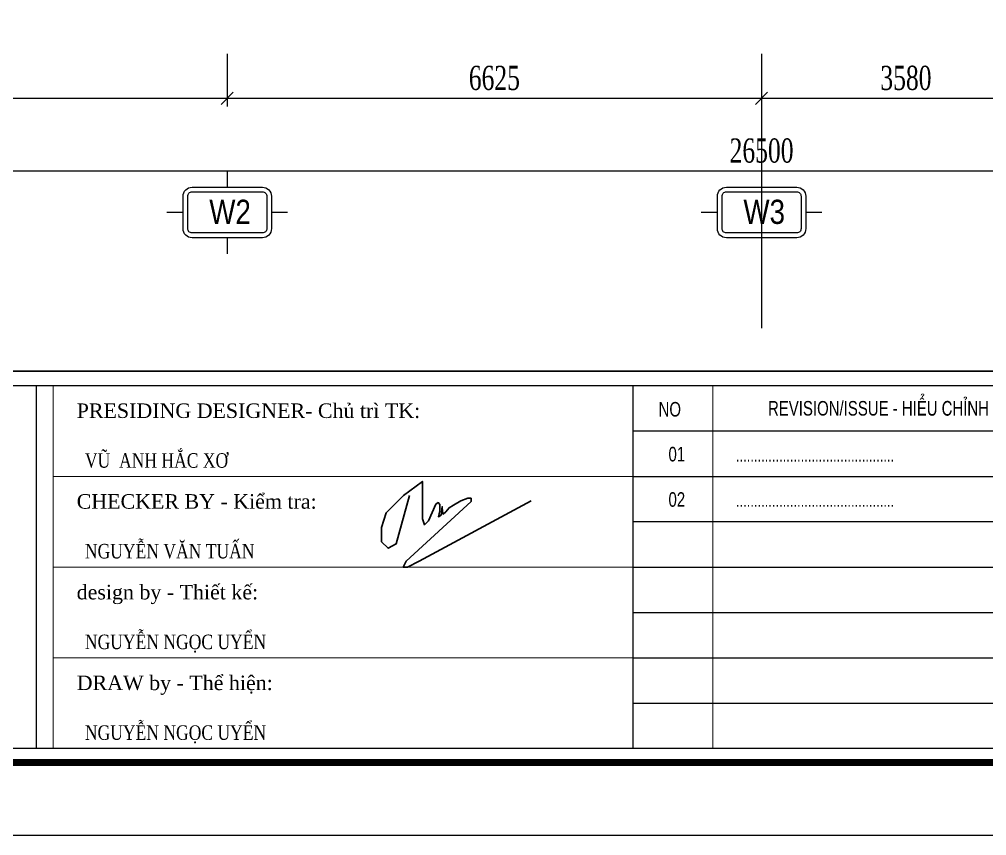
# Model space of a CAD drawing. Header units: inches. Extents: x 315041 to 662841, y -45540 to -35018.
# Drawn here: x 332789.2 to 332909.1, y -36052.2 to -35951 of the extents above; entities that cross this region are included whole.
import ezdxf
from ezdxf.enums import TextEntityAlignment as Align

# ---------------------------------------------------------------- set-up
doc = ezdxf.new("R2010")
doc.units = ezdxf.units.IN
doc.header["$MEASUREMENT"] = 0
for name, color, linetype in [('1', 1, 'Continuous'), ('2', 2, 'Continuous'), ('251', 251, 'Continuous'), ('3', 3, 'Continuous'), ('7', 7, 'Continuous'), ('8', 8, 'Continuous'), ('BAO KHUNG', 31, 'Continuous')]:
    doc.layers.add(name, color=color, linetype=linetype)
doc.layers.add('Cover text', color=7, linetype='Continuous', true_color=0x52370f)
doc.layers.add('S-Hatch', color=8, linetype='Continuous', lineweight=9)
doc.styles.add('hx2', font='VHARIALN.TTF')
doc.styles.add('ST1', font='times.ttf', dxfattribs={"width": 0.7})
doc.styles.add('ST3', font='times.ttf', dxfattribs={"width": 0.8})
doc.styles.get("Standard").update_dxf_attribs({"font": 'VHARIALN.TTF'})
doc.styles.add('style2', font='VHAVANI.TTF')
doc.dimstyles.new('100', dxfattribs={"dimtxt": 3, "dimasz": 1.5, "dimexe": 1, "dimexo": 0, "dimgap": 1, "dimtad": 1, "dimdec": 0, "dimlfac": 100, "dimzin": 0, "dimdsep": 46, "dimtxsty": 'ST1', "dimblk": 'OBLIQUE', "dimcen": 1, "dimdle": 1, "dimclrd": 8, "dimclre": 8, "dimclrt": 3, "dimadec": 0, "dimazin": 0, "dimtfac": 1, "dimtdec": 0, "dimtix": 1, "dimtmove": 1, "dimatfit": 3, "dimfxl": 0, "dimtfill": 1, "dimtolj": 1, "dimtzin": 0, "dimlwd": -1, "dimlwe": -1, "dimarcsym": 1})

# ---------------------------------------------------------------- blocks, each defined once
blk = doc.blocks.new('A$C3be9bcc6')
at = {"layer": '1', "color": 5, "lineweight": 30}
blk.add_lwpolyline([(0.81, 8.89), (-0.84, 2.88), (-1.85, 2.33), (-2.68, 3.13), (-2.68, 4.9), (-2.07, 6.74), (0.04, 8.88), (2.4, 10.63), (2.4, 6), (2.65, 5.25), (3.15, 5.75), (4.09, 7.78), (4.36, 8), (4.55, 7.76), (4.55, 6.96), (4.38, 6.24), (4.73, 6.44), (4.87, 7.5), (4.91, 6.81), (4.96, 6.56), (5.3, 6.85), (5.71, 7.36), (6.26, 7.68), (7.16, 8.21), (8.05, 8.54), (8.45, 8.54), (8.45, 8.14), (0.41, 0.75), (0, 0), (0.54, 0), (2.01, 0.75), (15.87, 8.23)], dxfattribs=at)
blk = doc.blocks.new('A$C75D82031')
at = {"layer": '2', "color": 157, "linetype": 'Continuous'}
blk.add_lwpolyline([(0, 420), (594, 420), (594, 0), (0, 0)], close=True, dxfattribs=at)
at = {"layer": '251', "linetype": 'Continuous'}
for p, q in [((285.8, 50.19), (346.77, 50.19)), ((285.8, 44.56), (346.77, 44.56)), ((285.8, 38.94), (346.77, 38.94)), ((285.8, 33.31), (346.77, 33.31)), ((285.8, 27.69), (346.77, 27.69)), ((285.8, 22.06), (346.77, 22.06)), ((285.8, 16.44), (346.77, 16.44))]:
    blk.add_line(p, q, dxfattribs=at)
at = {"layer": '7', "color": 147, "linetype": 'Continuous'}
blk.add_lwpolyline([(12.33, 57.61), (581.67, 57.61), (581.67, 409.19), (12.33, 409.19)], close=True, dxfattribs=at)
at = {"layer": 'BAO KHUNG', "color": 167, "linetype": 'Continuous', "const_width": 0.871}
blk.add_lwpolyline([(10.59, 9.07), (583.41, 9.07), (583.41, 410.93), (10.59, 410.93)], close=True, dxfattribs=at)
at = {"layer": 'BAO KHUNG', "color": 7}
for points in [[(144.95, 55.81), (285.8, 55.81), (285.8, 10.81), (144.95, 10.81)], [(211.89, 55.81), (474.14, 55.81), (474.14, 10.81), (211.89, 10.81)]]:
    blk.add_lwpolyline(points, close=True, dxfattribs=at)
at = {"layer": 'S-Hatch'}
for p, q in [((213.95, 10.81), (213.95, 55.81)), ((295.73, 55.81), (295.73, 10.81)), ((285.8, 44.56), (213.95, 44.56)), ((285.8, 33.31), (213.95, 33.31)), ((285.8, 22.06), (213.95, 22.06))]:
    blk.add_line(p, q, dxfattribs=at)
blk.add_blockref('A$C3be9bcc6', (257.32, 33.31))
at = {"layer": 'BAO KHUNG', "color": 7, "linetype": 'Continuous', "width": 0.9}
for s, p in [('REVISION/ISSUE - HIÓU CHØNH', (316.27, 53)), ('NO', (290.4, 52.88)), ('01', (291.27, 47.31)), ('02', (291.27, 41.69))]:
    blk.add_text(s, height=1.8, dxfattribs=at).set_placement(p, align=Align.MIDDLE_CENTER)
at = {"layer": 'BAO KHUNG', "color": 7, "linetype": 'Continuous', "style": 'ST3'}
for s, p in [('PRESIDING DESIGNER- Chủ trì TK:', (216.86, 51.8)), ('CHECKER BY - Kiểm tra:', (216.86, 40.55)), ('design by - Thiết kế:', (216.86, 29.3)), ('DRAW by - Thể hiện:', (216.86, 18.05))]:
    blk.add_text(s, height=1.8, dxfattribs=at).set_placement(p)
at = {"layer": 'Cover text', "linetype": 'Continuous', "width": 0.8}
for s, height, style, p in [('VŨ  ANH HẮC XƠ', 1.8, 'ST3', (217.88, 45.63)), ('............................................', 1.5, 'style2', (298.6, 46.4)), ('............................................', 1.5, 'style2', (298.6, 40.78)), ('NGUYỄN VĂN TUẤN', 1.8, 'ST3', (217.88, 34.38)), ('NGUYỄN NGỌC UYỂN', 1.8, 'ST3', (217.88, 23.13)), ('NGUYỄN NGỌC UYỂN', 1.8, 'ST3', (217.88, 11.88))]:
    blk.add_text(s, height=height, dxfattribs=dict(at, style=style)).set_placement(p)
blk = doc.blocks.new('_Oblique')
at = {"color": 0, "linetype": 'ByBlock', "lineweight": -2}
blk.add_line((-0.5, -0.5), (0.5, 0.5), dxfattribs=at)
blk = doc.blocks.new('*D302')
at = {"color": 8, "linetype": 'Continuous', "transparency": 16777216}
for p, q in [((332881.22, -35955.28), (332881.22, -35961.8)), ((332917.02, -35955.28), (332917.02, -35961.8)), ((332918.02, -35960.8), (332880.22, -35960.8))]:
    blk.add_line(p, q, dxfattribs=at)
at = {"layer": 'Defpoints', "color": 0, "transparency": 16777216}
for p in [(332881.22, -35955.28), (332917.02, -35955.28), (332881.22, -35960.8)]:
    blk.add_point(p, dxfattribs=at)
at = {"color": 8, "transparency": 16777216, "xscale": 1.5, "yscale": 1.5, "zscale": 1.5, "rotation": 180}
blk.add_blockref('_Oblique', (332881.22, -35960.8), dxfattribs=at)
at = {"color": 8, "transparency": 16777216, "xscale": 1.5, "yscale": 1.5, "zscale": 1.5}
blk.add_blockref('_Oblique', (332917.02, -35960.8), dxfattribs=at)
at = {"color": 3, "transparency": 16777216, "insert": (332899.12, -35958.28), "char_height": 3, "attachment_point": 5, "style": 'ST1', "bg_fill": 3, "box_fill_scale": 1.25, "bg_fill_color": 256, "bg_fill_true_color": 13158600, "bg_fill_transparency": 16675984}
blk.add_mtext('\\A1;3580', dxfattribs=at)
blk = doc.blocks.new('*D303')
at = {"color": 8, "linetype": 'Continuous', "transparency": 16777216}
for p, q in [((332814.97, -35955.28), (332814.97, -35961.8)), ((332881.22, -35955.28), (332881.22, -35961.8)), ((332882.22, -35960.8), (332813.97, -35960.8))]:
    blk.add_line(p, q, dxfattribs=at)
at = {"layer": 'Defpoints', "color": 0, "transparency": 16777216}
for p in [(332814.97, -35955.28), (332881.22, -35955.28), (332814.97, -35960.8)]:
    blk.add_point(p, dxfattribs=at)
at = {"color": 8, "transparency": 16777216, "xscale": 1.5, "yscale": 1.5, "zscale": 1.5, "rotation": 180}
blk.add_blockref('_Oblique', (332814.97, -35960.8), dxfattribs=at)
at = {"color": 8, "transparency": 16777216, "xscale": 1.5, "yscale": 1.5, "zscale": 1.5}
blk.add_blockref('_Oblique', (332881.22, -35960.8), dxfattribs=at)
at = {"color": 3, "transparency": 16777216, "insert": (332848.09, -35958.28), "char_height": 3, "attachment_point": 5, "style": 'ST1', "bg_fill": 3, "box_fill_scale": 1.25, "bg_fill_color": 256, "bg_fill_true_color": 13158600, "bg_fill_transparency": 1019152}
blk.add_mtext('\\A1;6625', dxfattribs=at)
blk = doc.blocks.new('*D304')
at = {"color": 8, "linetype": 'Continuous', "transparency": 16777216}
for p, q in [((332748.72, -35955.28), (332748.72, -35961.8)), ((332814.97, -35955.28), (332814.97, -35961.8)), ((332815.97, -35960.8), (332747.72, -35960.8))]:
    blk.add_line(p, q, dxfattribs=at)
at = {"layer": 'Defpoints', "color": 0, "transparency": 16777216}
for p in [(332748.72, -35955.28), (332814.97, -35955.28), (332748.72, -35960.8)]:
    blk.add_point(p, dxfattribs=at)
at = {"color": 8, "transparency": 16777216, "xscale": 1.5, "yscale": 1.5, "zscale": 1.5, "rotation": 180}
blk.add_blockref('_Oblique', (332748.72, -35960.8), dxfattribs=at)
at = {"color": 8, "transparency": 16777216, "xscale": 1.5, "yscale": 1.5, "zscale": 1.5}
blk.add_blockref('_Oblique', (332814.97, -35960.8), dxfattribs=at)
at = {"color": 3, "transparency": 16777216, "insert": (332781.84, -35958.28), "char_height": 3, "attachment_point": 5, "style": 'ST1', "bg_fill": 3, "box_fill_scale": 1.25, "bg_fill_color": 256, "bg_fill_true_color": 13158600, "bg_fill_transparency": 16675984}
blk.add_mtext('\\A1;6625', dxfattribs=at)
blk = doc.blocks.new('*D305')
at = {"color": 8, "linetype": 'Continuous', "transparency": 16777216}
for p, q in [((332748.72, -35953.78), (332748.72, -35970.81)), ((333013.72, -35953.78), (333013.72, -35970.81)), ((333014.72, -35969.81), (332747.72, -35969.81))]:
    blk.add_line(p, q, dxfattribs=at)
at = {"layer": 'Defpoints', "color": 0, "transparency": 16777216}
for p in [(332748.72, -35953.78), (333013.72, -35953.78), (332748.72, -35969.81)]:
    blk.add_point(p, dxfattribs=at)
at = {"color": 8, "transparency": 16777216, "xscale": 1.5, "yscale": 1.5, "zscale": 1.5, "rotation": 180}
blk.add_blockref('_Oblique', (332748.72, -35969.81), dxfattribs=at)
at = {"color": 8, "transparency": 16777216, "xscale": 1.5, "yscale": 1.5, "zscale": 1.5}
blk.add_blockref('_Oblique', (333013.72, -35969.81), dxfattribs=at)
at = {"color": 3, "transparency": 16777216, "insert": (332881.22, -35967.29), "char_height": 3, "attachment_point": 5, "style": 'ST1', "bg_fill": 3, "box_fill_scale": 1.25, "bg_fill_color": 256, "bg_fill_true_color": 13158600, "bg_fill_transparency": 16676112}
blk.add_mtext('\\A1;26500', dxfattribs=at)
blk = doc.blocks.new('TENTRUC')
at = {"layer": '7'}
for p, q in [((0, 8.27), (0, 10.26)), ((-7.48, 5.13), (-5.48, 5.13)), ((5.48, 5.13), (7.48, 5.13)), ((0, 0), (0, 2))]:
    blk.add_line(p, q, dxfattribs=at)
blk.add_lwpolyline([(-4.36, 8.27), (4.36, 8.27, -0.414214), (5.48, 7.14), (5.48, 3.12, -0.414214), (4.36, 2), (-4.36, 2, -0.414214), (-5.48, 3.12), (-5.48, 7.14, -0.414214)], format="xyb", close=True, dxfattribs=at)
at = {"layer": '8', "ltscale": 15}
blk.add_lwpolyline([(-4.36, 7.68), (4.36, 7.68, -0.414214), (4.9, 7.14), (4.9, 3.12, -0.414214), (4.36, 2.58), (-4.36, 2.58, -0.414214), (-4.9, 3.12), (-4.9, 7.14, -0.414214)], format="xyb", close=True, dxfattribs=at)
at = {"layer": '3', "style": 'hx2'}
blk.add_attdef('TR', text='', height=2.9, dxfattribs=at).set_placement((-0.16, 3.83), align=Align.CENTER)

msp = doc.modelspace()

# ---------------------------------------------------------------- block references
at = {"color": 1}
msp.add_blockref('A$C75D82031', (332579.4424, -36052.2326), dxfattribs=at)

# ---------------------------------------------------------------- next in the draw order: dimensions: what is measured, and where the dimension line sits
at = {"color": 8}
dim = msp.add_linear_dim(base=(332881.2178, -35960.8033), p1=(332917.0178, -35955.28), p2=(332881.2178, -35955.28), angle=180, dimstyle='100', dxfattribs=at)
dim.commit()
dim.dimension.update_dxf_attribs({"geometry": '*D302', "text_midpoint": (332899.1178, -35958.2774)})

# ---------------------------------------------------------------- next in the draw order: dimensions: what is measured, and where the dimension line sits
dim = msp.add_linear_dim(base=(332814.9678, -35960.8033), p1=(332881.2178, -35955.28), p2=(332814.9678, -35955.28), angle=180, dimstyle='100', dxfattribs=at)
dim.commit()
dim.dimension.update_dxf_attribs({"geometry": '*D303', "text_midpoint": (332848.0928, -35958.2774)})

# ---------------------------------------------------------------- next in the draw order: dimensions: what is measured, and where the dimension line sits
dim = msp.add_linear_dim(base=(332748.7178, -35960.8033), p1=(332814.9678, -35955.28), p2=(332748.7178, -35955.28), angle=180, dimstyle='100', dxfattribs=at)
dim.commit()
dim.dimension.update_dxf_attribs({"geometry": '*D304', "text_midpoint": (332781.8428, -35958.2774)})

# ---------------------------------------------------------------- next in the draw order: dimensions: what is measured, and where the dimension line sits
dim = msp.add_linear_dim(base=(332748.7178, -35969.8133), p1=(333013.7178, -35953.78), p2=(332748.7178, -35953.78), angle=180, dimstyle='100', dxfattribs=at)
dim.commit()
dim.dimension.update_dxf_attribs({"geometry": '*D305', "text_midpoint": (332881.2178, -35967.2874)})

# ---------------------------------------------------------------- next in the draw order: linework, layer by layer
msp.add_line((332881.2178, -35955.28), (332881.2178, -35989.3126), dxfattribs=at)
msp.add_lwpolyline([(332591.7734, -35643.0427), (333161.1113, -35643.0427), (333161.1113, -35994.6225), (332591.7734, -35994.6225)], close=True, dxfattribs=at)

# ---------------------------------------------------------------- next in the draw order: block references
at = {"layer": '3'}
ref = msp.add_blockref('TENTRUC', (332814.9678, -35969.8133), dxfattribs=dict(at, rotation=180))
ref.add_attrib('TR', 'W2', dxfattribs={"layer": '0', "height": 3, "style": 'hx2'}).set_placement((332815.3192, -35976.3666), align=Align.CENTER)
ref = msp.add_blockref('TENTRUC', (332881.2178, -35969.8133), dxfattribs=dict(at, rotation=180))
ref.add_attrib('TR', 'W3', dxfattribs={"layer": '0', "height": 3, "style": 'hx2'}).set_placement((332881.5487, -35976.3666), align=Align.CENTER)

doc.saveas('drawing.dxf')
